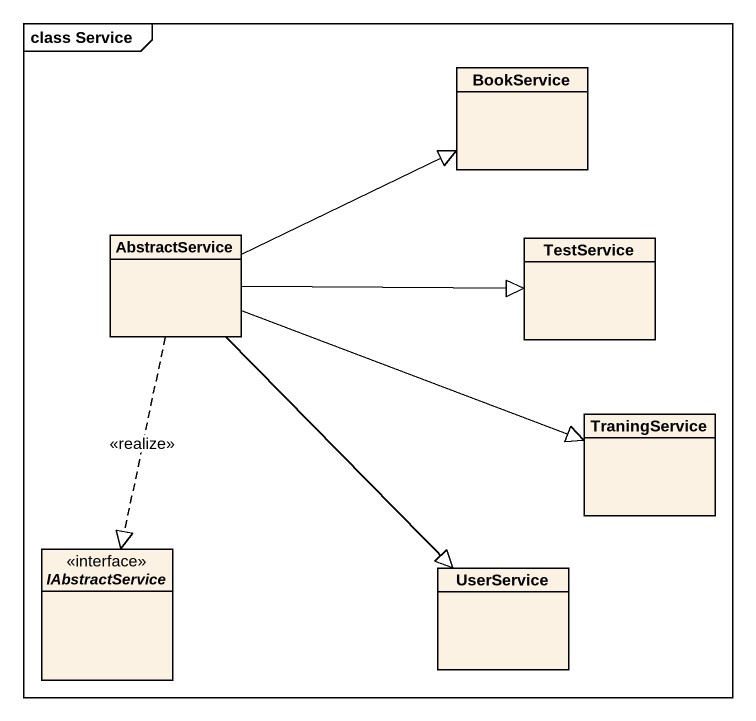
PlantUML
@startuml
mainframe class Service
hide circle
hide empty members
class BookService
class AbstractService
class TestService
class TraningService
interface IAbstractService
class UserService
AbstractService -right-|> BookService
AbstractService -right-|> TestService
AbstractService -right-|> TraningService
AbstractService ..|> IAbstractService : <<realize>>
AbstractService --|> UserService
@enduml
